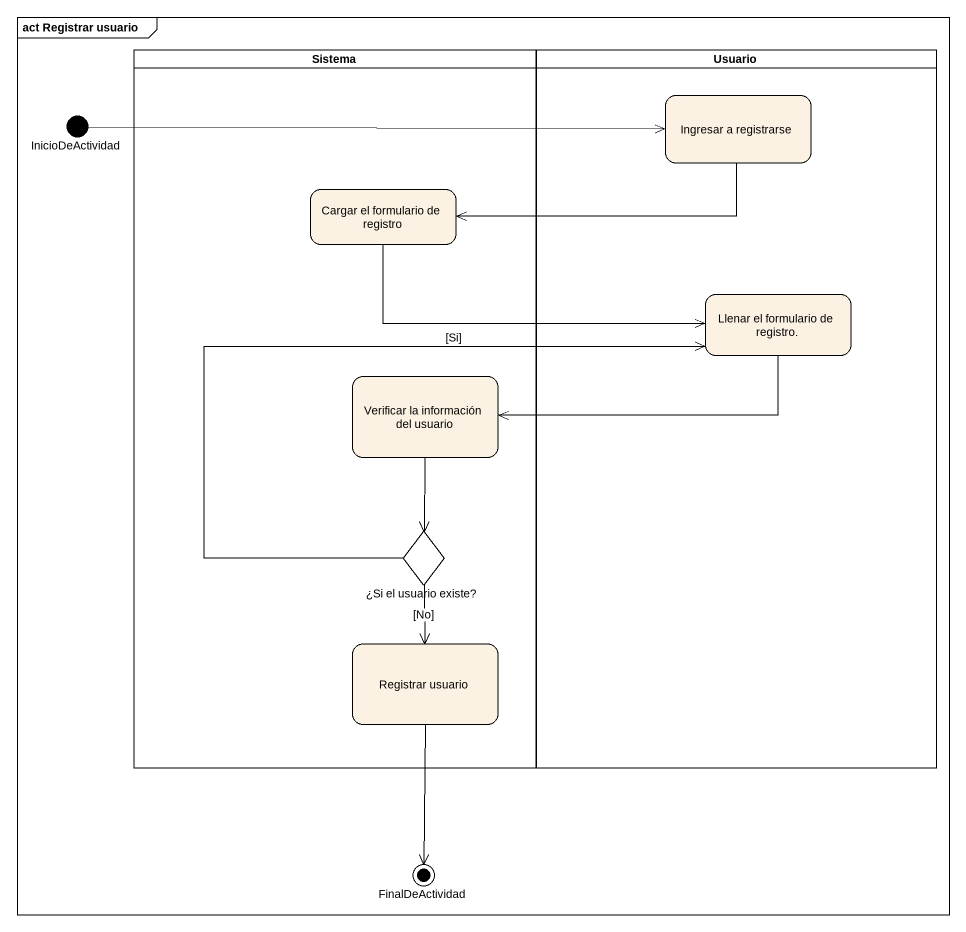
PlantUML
@startuml
mainframe act Registrar usuario
hide empty description
state Sistema <<partition>> {
  state "Cargar el formulario de registro" as Cargar_el_formulario_de
  state "Verificar la información del usuario" as Verificar_la_información
  state "¿Si el usuario existe?" as Si_el_usuario_existe <<choice>>
  state "Registrar usuario" as Registrar_usuario
}
state Usuario <<partition>> {
  state "Ingresar a registrarse" as Ingresar_a_registrarse
  state "Llenar el formulario de registro." as Llenar_el_formulario_de
}
state InicioDeActividad <<start>>
state FinalDeActividad <<end>>
InicioDeActividad -right-> Ingresar_a_registrarse
Ingresar_a_registrarse -left-> Cargar_el_formulario_de
Cargar_el_formulario_de -right-> Llenar_el_formulario_de
Llenar_el_formulario_de -left-> Verificar_la_información
Verificar_la_información --> Si_el_usuario_existe
Si_el_usuario_existe -up-> Llenar_el_formulario_de : [Si]
Si_el_usuario_existe --> Registrar_usuario : [No]
Registrar_usuario --> FinalDeActividad
@enduml
